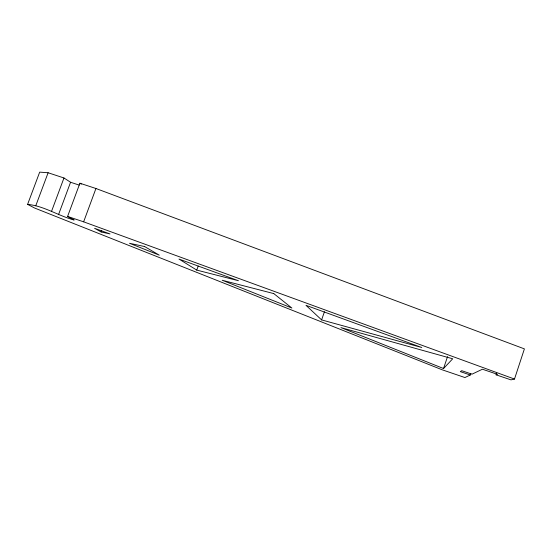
<?xml version="1.0" encoding="UTF-8"?>
<svg xmlns="http://www.w3.org/2000/svg" width="552" height="552" viewBox="0 0 552 552"><rect width="100%" height="100%" fill="white"/><g stroke="black" fill="none" stroke-linecap="round" stroke-linejoin="round"><path stroke-width="0.83" d="M496.607 373.207L496.075 374.822L511 379.873L514.492 379.058L524.4 348.885L95.938 188.501L79.909 183.223L67.592 216.432L74.161 220.006C58.243 215.86 44.25 205.965 27.6 204.378L39.682 172.127L48.114 172.755L63.963 177.972L70.559 182.257L79.171 185.092M27.6 204.378L34.728 208.076L442.318 369.847L464.922 377.547L470.276 375.001L470.815 373.373M443.546 368.536L452.709 358.779L340.922 327.605L443.546 368.536L447.534 356.613M321.609 319.905L305.967 305.318L421.811 347.525L321.609 319.905L324.431 311.77M196.767 270.107L178.986 259.06L238.443 280.72L196.767 270.107L198.216 266.071M101.168 231.971L94.578 228.307L110.007 233.931L101.168 231.971L101.754 230.363M67.592 216.432L83.635 221.828L95.938 188.501M51.64 211.078L63.963 177.972M58.491 214.735L70.559 182.257M35.783 205.744L48.114 172.755M496.075 374.822L497.531 374.339L482.42 369.226L472.001 374.18L461.741 370.696L460.306 371.613L470.276 375.001M83.635 221.828L514.492 379.058M79.909 183.223L81.31 184.154M144.631 246.544L129.506 243.28L159.252 255.141L144.631 246.544M273.792 293.602L222.221 280.257L291.87 308.037L273.792 293.602"/></g></svg>
